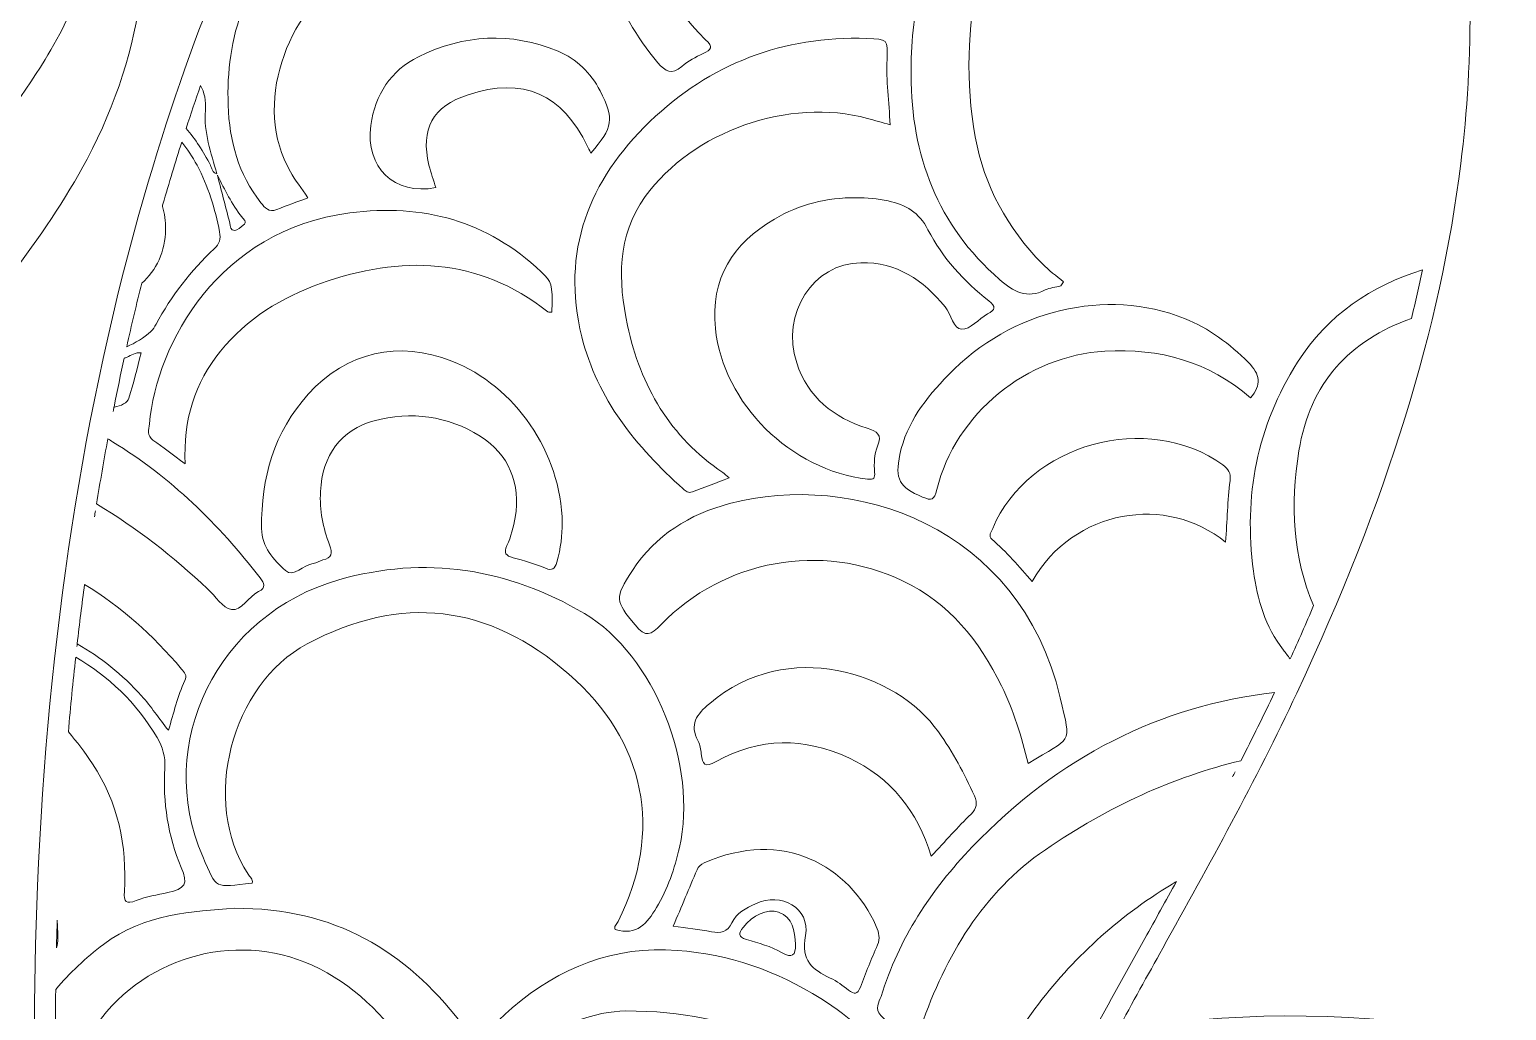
# Model space of a CAD drawing. Extents: x 705 to 8445, y -5934 to -84.
# Drawn here: x 7303 to 7909, y -2238 to -1835 of the extents above; entities that cross this region are included whole.
import ezdxf

# ---------------------------------------------------------------- set-up
doc = ezdxf.new("R2010")
doc.units = 0
doc.header["$MEASUREMENT"] = 0
doc.layers.add('Layer 1', color=7, linetype='Continuous')

# ---------------------------------------------------------------- blocks, each defined once
blk = doc.blocks.new('block 36')
at = {"layer": 'Layer 1', "lineweight": 0}
for points, knots in [([(8407.41, -639.1), (8384.61, -597.14), (8350.92, -557.08), (8310.01, -523.26), (8225.24, -453.22), (8114.63, -393.43), (7990.01, -350.27), (7990.01, -350.27), (7990.01, -350.25), (7990.01, -350.25), (7989.56, -348.29), (7988.99, -346.27), (7988.29, -344.21), (7986.75, -339.66), (7984.08, -333.09), (7978.64, -328.58), (7977.95, -328), (7977.23, -327.47), (7976.49, -327), (7976.49, -327), (7976.49, -327), (7976.48, -327), (7978.02, -308.1), (7974.42, -288.74), (7965.71, -269.33), (7961.26, -259.39), (7953.88, -252.44), (7946.75, -245.72), (7941.01, -240.31), (7935.58, -235.19), (7931.94, -228.82), (7930.86, -226.92), (7929.94, -224.87), (7928.96, -222.69), (7927.7, -219.87), (7926.38, -216.96), (7924.62, -214.13), (7917.57, -202.87), (7906.04, -196.8), (7894.77, -193.55), (7894.77, -193.55), (7893.39, -191.5), (7893.39, -191.5), (7850.97, -126.97), (7786.83, -102.16), (7740.49, -92.73), (7699.6, -84.39), (7665.74, -86.15), (7653.87, -87.19), (7653.82, -87.13), (7653.79, -87.09), (7653.76, -87.06), (7653.76, -87.06), (7653.58, -87.21), (7653.58, -87.21), (7652.01, -87.36), (7650.84, -87.48), (7650.14, -87.56), (7649.43, -87.48), (7648.26, -87.36), (7646.7, -87.21), (7646.7, -87.21), (7646.51, -87.06), (7646.51, -87.06), (7646.48, -87.09), (7646.45, -87.13), (7646.4, -87.19), (7634.53, -86.15), (7600.67, -84.39), (7559.78, -92.73), (7513.44, -102.16), (7449.3, -126.97), (7406.9, -191.48), (7406.9, -191.48), (7405.52, -193.55), (7405.52, -193.55), (7394.23, -196.8), (7382.7, -202.87), (7375.65, -214.13), (7373.89, -216.96), (7372.58, -219.87), (7371.31, -222.69), (7370.33, -224.87), (7369.41, -226.92), (7368.33, -228.82), (7364.69, -235.19), (7359.26, -240.31), (7353.52, -245.72), (7346.39, -252.44), (7339.01, -259.39), (7334.56, -269.33), (7325.85, -288.74), (7322.25, -308.1), (7323.79, -327), (7323.78, -327), (7323.78, -327), (7323.78, -327), (7323.05, -327.47), (7322.32, -327.99), (7321.63, -328.58), (7316.19, -333.09), (7313.52, -339.65), (7311.98, -344.21), (7311.29, -346.27), (7310.71, -348.29), (7310.26, -350.25), (7310.26, -350.25), (7310.26, -350.27), (7310.26, -350.27), (7185.64, -393.43), (7075.03, -453.22), (6990.26, -523.26), (6949.35, -557.08), (6915.66, -597.14), (6892.86, -639.1), (6867.06, -686.53), (6854.92, -735.81), (6856.74, -785.55), (6858.47, -832.44), (6871.11, -881.24), (6894.31, -930.56), (6926.3, -998.52), (6976.91, -1064.15), (7044.73, -1125.62), (7089.41, -1166.12), (7138.87, -1201.57), (7186.72, -1235.86), (7232.05, -1268.36), (7278.94, -1301.97), (7321.49, -1339.71), (7399.07, -1408.49), (7450.5, -1474.94), (7478.64, -1542.74), (7474.81, -1548.78), (7471.23, -1555.62), (7468.57, -1563.02), (7467.16, -1562.92), (7465.6, -1562.85), (7464, -1562.85), (7458.13, -1562.85), (7451.7, -1563.94), (7449.97, -1569.72), (7449.48, -1571.39), (7449.45, -1572.94), (7449.41, -1574.32), (7449.41, -1574.65), (7449.4, -1574.97), (7449.39, -1575.28), (7449.21, -1578.99), (7447.84, -1582.95), (7445.33, -1587.05), (7444.38, -1588.6), (7443.35, -1590.14), (7442.28, -1591.64), (7441.6, -1592.59), (7440.89, -1593.54), (7440.16, -1594.48), (7432.92, -1603.87), (7423.69, -1612.4), (7414.7, -1620.7), (7414.7, -1620.7), (7410.61, -1624.5), (7410.61, -1624.5), (7400.29, -1634.07), (7389.62, -1643.97), (7377.62, -1650.59), (7374.23, -1652.48), (7370.13, -1656.81), (7369.83, -1666.79), (7369.1, -1691.36), (7390.95, -1735.67), (7410.5, -1750.55), (7391.65, -1786.38), (7369.15, -1837.42), (7349.91, -1904.23), (7325.13, -1990.3), (7310.44, -2085.45), (7306.26, -2187.05), (7302.77, -2272.07), (7306.67, -2361.81), (7317.87, -2455.11), (7313.34, -2458.43), (7308.34, -2461.58), (7302.61, -2464.72), (7276.21, -2479.19), (7247.58, -2484.35), (7222, -2479.25), (7187.79, -2472.45), (7160.64, -2452.75), (7141.3, -2420.72), (7104.66, -2360.07), (7103.99, -2265.76), (7122.25, -2203.95), (7141.86, -2137.67), (7181.08, -2071.38), (7245.73, -1995.32), (7250.18, -1990.08), (7254.67, -1984.87), (7259.18, -1979.66), (7283.57, -1951.39), (7308.78, -1922.17), (7326.61, -1888.58), (7350.74, -1843.05), (7356.31, -1794.98), (7341.87, -1756.7), (7341.87, -1756.7), (7331.37, -1728.9), (7331.37, -1728.9), (7331.37, -1728.9), (7333.8, -1758.52), (7333.8, -1758.52), (7336.72, -1794.26), (7322.12, -1826.76), (7309.35, -1847.74), (7289.24, -1880.81), (7261.11, -1908.95), (7233.89, -1936.17), (7222.68, -1947.4), (7211.07, -1959.02), (7200.2, -1970.8), (7135.89, -2040.52), (7089.19, -2104.07), (7057.43, -2165.11), (7014.7, -2247.19), (6999.21, -2325.56), (7011.4, -2398), (7031.15, -2515.4), (7130.49, -2607.87), (7220.17, -2647.42), (7252.4, -2661.63), (7282.45, -2668.81), (7308.01, -2668.81), (7326.56, -2668.81), (7342.74, -2665.03), (7355.66, -2657.4), (7355.66, -2657.42), (7355.66, -2657.42), (7355.66, -2657.42), (7362.53, -2679.36), (7370.34, -2699.79), (7379.03, -2718.56), (7399.29, -2762.32), (7425.1, -2798.69), (7455.73, -2826.65), (7489.46, -2857.45), (7533.52, -2880.64), (7586.71, -2895.59), (7629.05, -2907.49), (7676.23, -2913.71), (7723.76, -2913.71), (7727.22, -2913.71), (7730.69, -2913.68), (7734.15, -2913.61), (7865.4, -2911.1), (7997.29, -2856.35), (8095.98, -2763.41), (8133.64, -2727.95), (8162.82, -2687.49), (8180.37, -2646.4), (8200.65, -2598.94), (8205.83, -2551.02), (8195.77, -2503.97), (8175.91, -2411.09), (8113.39, -2334), (8019.73, -2286.89), (7937.77, -2245.67), (7840.02, -2231.14), (7749.63, -2246.42), (7755.8, -2235.1), (7762.02, -2223.86), (7768.23, -2212.7), (7787.04, -2178.83), (7806.49, -2143.79), (7823.28, -2107.91), (7860.37, -2028.64), (7882.39, -1957.48), (7890.63, -1890.34), (7895.73, -1848.73), (7897.28, -1796.91), (7884.85, -1750.08), (7904.12, -1735.61), (7925.68, -1692.46), (7925.68, -1667.69), (7925.68, -1667.28), (7925.68, -1666.88), (7925.67, -1666.48), (7925.37, -1656.52), (7921.27, -1652.21), (7917.88, -1650.33), (7905.87, -1643.73), (7895.21, -1633.85), (7884.89, -1624.31), (7884.89, -1624.31), (7880.78, -1620.52), (7880.78, -1620.52), (7869.49, -1610.12), (7857.81, -1599.36), (7850.16, -1586.97), (7847.65, -1582.89), (7846.29, -1578.95), (7846.11, -1575.25), (7846.1, -1574.94), (7846.09, -1574.61), (7846.09, -1574.29), (7846.05, -1572.92), (7846.01, -1571.37), (7845.52, -1569.7), (7843.8, -1563.98), (7837.45, -1562.87), (7831.63, -1562.85), (7828.98, -1555.53), (7825.42, -1548.75), (7821.63, -1542.74), (7849.76, -1474.94), (7901.2, -1408.49), (7978.78, -1339.71), (8021.33, -1301.97), (8068.22, -1268.36), (8113.56, -1235.86), (8161.4, -1201.57), (8210.86, -1166.12), (8255.55, -1125.62), (8323.36, -1064.15), (8373.97, -998.52), (8405.96, -930.56), (8429.16, -881.24), (8441.8, -832.45), (8443.53, -785.55), (8445.35, -735.81), (8433.21, -686.53), (8407.41, -639.1)], [0, 0, 0, 0, 1, 1, 1, 2, 2, 2, 3, 3, 3, 4, 4, 4, 5, 5, 5, 6, 6, 6, 7, 7, 7, 8, 8, 8, 9, 9, 9, 10, 10, 10, 11, 11, 11, 12, 12, 12, 13, 13, 13, 14, 14, 14, 15, 15, 15, 16, 16, 16, 17, 17, 17, 18, 18, 18, 19, 19, 19, 20, 20, 20, 21, 21, 21, 22, 22, 22, 23, 23, 23, 24, 24, 24, 25, 25, 25, 26, 26, 26, 27, 27, 27, 28, 28, 28, 29, 29, 29, 30, 30, 30, 31, 31, 31, 32, 32, 32, 33, 33, 33, 34, 34, 34, 35, 35, 35, 36, 36, 36, 37, 37, 37, 38, 38, 38, 39, 39, 39, 40, 40, 40, 41, 41, 41, 42, 42, 42, 43, 43, 43, 44, 44, 44, 45, 45, 45, 46, 46, 46, 47, 47, 47, 48, 48, 48, 49, 49, 49, 50, 50, 50, 51, 51, 51, 52, 52, 52, 53, 53, 53, 54, 54, 54, 55, 55, 55, 56, 56, 56, 57, 57, 57, 58, 58, 58, 59, 59, 59, 60, 60, 60, 61, 61, 61, 62, 62, 62, 63, 63, 63, 64, 64, 64, 65, 65, 65, 66, 66, 66, 67, 67, 67, 68, 68, 68, 69, 69, 69, 70, 70, 70, 71, 71, 71, 72, 72, 72, 73, 73, 73, 74, 74, 74, 75, 75, 75, 76, 76, 76, 77, 77, 77, 78, 78, 78, 79, 79, 79, 80, 80, 80, 81, 81, 81, 82, 82, 82, 83, 83, 83, 84, 84, 84, 85, 85, 85, 86, 86, 86, 87, 87, 87, 88, 88, 88, 89, 89, 89, 90, 90, 90, 91, 91, 91, 92, 92, 92, 93, 93, 93, 94, 94, 94, 95, 95, 95, 96, 96, 96, 97, 97, 97, 98, 98, 98, 99, 99, 99, 100, 100, 100, 101, 101, 101, 102, 102, 102, 103, 103, 103, 104, 104, 104, 105, 105, 105, 106, 106, 106, 107, 107, 107, 108, 108, 108, 109, 109, 109, 110, 110, 110, 110]), ([(7557.28, -1782.43), (7557.78, -1804.43), (7564.11, -1824.13), (7580.59, -1839.56), (7583.9, -1842.65), (7582.89, -1843.64), (7579.61, -1845.23), (7576.53, -1846.71), (7573.37, -1848.31), (7570.83, -1850.53), (7566.66, -1854.17), (7564.04, -1852.65), (7560.98, -1849.04), (7542.83, -1827.67), (7535.38, -1802.66), (7536.15, -1775.08), (7536.4, -1766.11), (7537.68, -1757.89), (7539.78, -1750.33), (7545.92, -1755.24), (7552.3, -1760.45), (7558.94, -1765.99), (7557.78, -1771.38), (7557.16, -1776.84), (7557.28, -1782.43)], [0, 0, 0, 0, 1, 1, 1, 2, 2, 2, 3, 3, 3, 4, 4, 4, 5, 5, 5, 6, 6, 6, 7, 7, 7, 8, 8, 8, 8]), ([(7390.88, -1826.25), (7397.39, -1809.93), (7409.1, -1799), (7423.96, -1790.74), (7439.99, -1781.85), (7456.9, -1775.41), (7475.35, -1774.89), (7493.1, -1774.37), (7509.75, -1778.5), (7523.8, -1790.31), (7525.92, -1792.09), (7527.21, -1793.9), (7527.68, -1796.74), (7528.73, -1803.23), (7530.24, -1809.64), (7531.77, -1817.03), (7521.43, -1809.56), (7511.2, -1803.8), (7499.4, -1801.17), (7475.99, -1795.97), (7453.77, -1799.49), (7433.72, -1812.17), (7408.42, -1828.18), (7394.41, -1866.58), (7410.09, -1893.79), (7412.09, -1897.26), (7414.54, -1900.48), (7417.26, -1904.53), (7412.77, -1906.19), (7408.58, -1907.61), (7404.53, -1909.3), (7401.21, -1910.7), (7399.65, -1908.56), (7398.01, -1906.5), (7388.72, -1894.79), (7385.03, -1881.08), (7384.54, -1866.48), (7384.09, -1852.72), (7385.66, -1839.33), (7390.88, -1826.25)], [0, 0, 0, 0, 1, 1, 1, 2, 2, 2, 3, 3, 3, 4, 4, 4, 5, 5, 5, 6, 6, 6, 7, 7, 7, 8, 8, 8, 9, 9, 9, 10, 10, 10, 11, 11, 11, 12, 12, 12, 13, 13, 13, 13]), ([(7691.27, -1879.41), (7694.89, -1899.67), (7704.53, -1916.94), (7718.83, -1931.6), (7721.47, -1934.31), (7724.58, -1936.55), (7727.48, -1939.01), (7727.13, -1939.57), (7726.77, -1940.14), (7726.41, -1940.7), (7724.26, -1941.23), (7721.92, -1941.38), (7720, -1942.35), (7712.45, -1946.17), (7706.99, -1943.02), (7701.25, -1938.02), (7675.73, -1915.78), (7665.01, -1886.99), (7664.92, -1854.11), (7664.88, -1841.58), (7666.06, -1829.49), (7668.44, -1817.83), (7668.44, -1817.83), (7694.45, -1800.11), (7694.45, -1800.11), (7694.45, -1800.11), (7696.33, -1786.78), (7696.33, -1786.78), (7696.33, -1786.78), (7702.08, -1786.59), (7702.08, -1786.59), (7697.72, -1794.6), (7694.63, -1803.35), (7692.68, -1812.65), (7688.05, -1834.76), (7687.28, -1857.11), (7691.27, -1879.41)], [0, 0, 0, 0, 1, 1, 1, 2, 2, 2, 3, 3, 3, 4, 4, 4, 5, 5, 5, 6, 6, 6, 7, 7, 7, 8, 8, 8, 9, 9, 9, 10, 10, 10, 11, 11, 11, 12, 12, 12, 12]), ([(7537.25, -1860.55), (7543.15, -1872.12), (7542.66, -1875.67), (7533.48, -1886.13), (7532.81, -1884.83), (7532.41, -1884.15), (7532.08, -1883.45), (7521.91, -1861.82), (7505.59, -1854.73), (7483.02, -1862.16), (7468.56, -1866.92), (7463.37, -1876.23), (7467, -1891.11), (7467.76, -1894.22), (7468.87, -1897.24), (7469.82, -1900.32), (7452.75, -1903.54), (7440.77, -1892.02), (7443.12, -1874.74), (7444.84, -1862.05), (7451.36, -1852.2), (7462.67, -1846.59), (7481.23, -1837.36), (7500.58, -1836.25), (7519.98, -1844.3), (7527.65, -1847.49), (7533.43, -1853.08), (7537.25, -1860.55)], [0, 0, 0, 0, 1, 1, 1, 2, 2, 2, 3, 3, 3, 4, 4, 4, 5, 5, 5, 6, 6, 6, 7, 7, 7, 8, 8, 8, 9, 9, 9, 9]), ([(7646.77, -1839.04), (7655.36, -1839.33), (7655.43, -1839.36), (7655.05, -1847.66), (7654.66, -1856.34), (7655.87, -1864.93), (7656.33, -1874.5), (7652.99, -1873.56), (7650.02, -1872.71), (7647.03, -1871.88), (7615, -1863.09), (7575.04, -1877.19), (7555.81, -1903.99), (7544.05, -1920.36), (7544.62, -1938.54), (7548.52, -1956.87), (7553.84, -1981.84), (7566, -2002.7), (7587.62, -2017.3), (7588.39, -2017.82), (7589.05, -2018.53), (7590.22, -2019.54), (7584.85, -2021.57), (7579.99, -2023.4), (7575.15, -2025.24), (7573.55, -2025.85), (7572.44, -2025.03), (7571.36, -2024.06), (7552.12, -2006.79), (7536.09, -1987.22), (7529.74, -1961.53), (7521.12, -1926.58), (7532.58, -1897.3), (7557.71, -1873.17), (7582.39, -1849.47), (7612.29, -1837.91), (7646.77, -1839.04)], [0, 0, 0, 0, 1, 1, 1, 2, 2, 2, 3, 3, 3, 4, 4, 4, 5, 5, 5, 6, 6, 6, 7, 7, 7, 8, 8, 8, 9, 9, 9, 10, 10, 10, 11, 11, 11, 12, 12, 12, 12]), ([(7367.28, -1876.02), (7369.25, -1869.99), (7371.23, -1864.09), (7373.23, -1858.37), (7374.75, -1861.18), (7375.53, -1864.51), (7375.18, -1868.69), (7374.41, -1877.49), (7377.62, -1886.07), (7379.85, -1894.6), (7378.06, -1894.16), (7377.88, -1892.38), (7377.23, -1891.09), (7374.38, -1885.46), (7371.1, -1880.37), (7367.28, -1876.04), (7367.28, -1876.04), (7367.28, -1876.02), (7367.28, -1876.02)], [0, 0, 0, 0, 1, 1, 1, 2, 2, 2, 3, 3, 3, 4, 4, 4, 5, 5, 5, 6, 6, 6, 6]), ([(7349.05, -1939.59), (7355.03, -1934.39), (7358.83, -1926.43), (7358.88, -1917.41), (7358.9, -1914.12), (7358.41, -1910.96), (7357.52, -1908), (7357.59, -1907.71), (7357.67, -1907.43), (7357.76, -1907.14), (7360.27, -1898.37), (7362.85, -1889.89), (7365.46, -1881.67), (7367.78, -1884.46), (7369.9, -1887.6), (7371.76, -1891.09), (7376.35, -1899.7), (7379.15, -1908.94), (7381.01, -1918.5), (7381.57, -1921.35), (7381.03, -1923.39), (7378.82, -1925.44), (7369.14, -1934.43), (7361.24, -1944.83), (7354.93, -1956.44), (7354.36, -1957.49), (7353.7, -1958.56), (7352.83, -1959.35), (7349.86, -1962.02), (7346.49, -1964.12), (7342.89, -1965.67), (7344.9, -1956.69), (7346.95, -1947.98), (7349.05, -1939.59)], [0, 0, 0, 0, 1, 1, 1, 2, 2, 2, 3, 3, 3, 4, 4, 4, 5, 5, 5, 6, 6, 6, 7, 7, 7, 8, 8, 8, 9, 9, 9, 10, 10, 10, 11, 11, 11, 11]), ([(7390.13, -1912.34), (7390.89, -1913.3), (7392.58, -1914.33), (7390.77, -1915.78), (7389.68, -1916.65), (7388.49, -1917.79), (7387.25, -1917.93), (7385.33, -1918.13), (7385.54, -1916.1), (7385.22, -1914.86), (7383.49, -1908.33), (7381.83, -1901.78), (7380.15, -1895.25), (7383.21, -1901.09), (7385.97, -1907.12), (7390.13, -1912.34)], [0, 0, 0, 0, 1, 1, 1, 2, 2, 2, 3, 3, 3, 4, 4, 4, 5, 5, 5, 5]), ([(7366.91, -2013.81), (7361.69, -2009.94), (7357.73, -2006.89), (7353.68, -2004), (7351.11, -2002.17), (7351.99, -1999.66), (7352.21, -1997.36), (7355.32, -1964), (7380.64, -1917.81), (7434.47, -1910.72), (7464.65, -1906.75), (7490.82, -1913.89), (7513.04, -1934.87), (7517.67, -1939.25), (7517.64, -1939.28), (7517.48, -1951.49), (7516.9, -1951.43), (7516.19, -1951.56), (7515.82, -1951.27), (7487.02, -1928.75), (7455.53, -1927.97), (7422.49, -1939.69), (7406.41, -1945.39), (7392.3, -1954.09), (7381.44, -1967.48), (7370.85, -1980.53), (7365.99, -1995.58), (7366.91, -2013.81)], [0, 0, 0, 0, 1, 1, 1, 2, 2, 2, 3, 3, 3, 4, 4, 4, 5, 5, 5, 6, 6, 6, 7, 7, 7, 8, 8, 8, 9, 9, 9, 9]), ([(7617.96, -1972.28), (7622.52, -1986.56), (7633.17, -1994.7), (7646.89, -1999.1), (7651.05, -2000.44), (7653.11, -2001.76), (7651.17, -2006.5), (7649.8, -2009.84), (7649.67, -2013.59), (7649.96, -2017.24), (7650.14, -2019.48), (7649.77, -2020.32), (7647.01, -2020.01), (7615.62, -2016.53), (7587.77, -1989), (7584.6, -1958.16), (7582.48, -1937.65), (7591.69, -1923.2), (7608.83, -1913.21), (7619.13, -1907.22), (7630.38, -1904.34), (7642.34, -1904.46), (7646.8, -1904.43), (7651.19, -1904.8), (7655.55, -1905.78), (7662.71, -1907.39), (7668.19, -1910.43), (7671.86, -1917.6), (7677.79, -1929.16), (7686.61, -1938.72), (7696.82, -1946.81), (7699.88, -1949.23), (7699.58, -1950.43), (7696.36, -1952.2), (7692.67, -1954.23), (7689.19, -1958.57), (7685.7, -1958.49), (7682.43, -1958.41), (7681.37, -1952.39), (7678.87, -1949.28), (7669.94, -1938.24), (7659.05, -1930.89), (7644.34, -1931.13), (7624.6, -1931.47), (7611.48, -1951.94), (7617.96, -1972.28)], [0, 0, 0, 0, 1, 1, 1, 2, 2, 2, 3, 3, 3, 4, 4, 4, 5, 5, 5, 6, 6, 6, 7, 7, 7, 8, 8, 8, 9, 9, 9, 10, 10, 10, 11, 11, 11, 12, 12, 12, 13, 13, 13, 14, 14, 14, 15, 15, 15, 15]), ([(7870.34, -1954.08), (7845.05, -1962.92), (7828.79, -1980.35), (7824.15, -2008.45), (7820.49, -2030.6), (7821.59, -2051.92), (7830.21, -2071.99), (7827.13, -2079.2), (7823.92, -2086.47), (7820.58, -2093.81), (7819.57, -2092.68), (7818.7, -2091.37), (7817.79, -2090.2), (7810.4, -2080.66), (7807.02, -2069.44), (7805.48, -2057.76), (7801.44, -2027.12), (7806.91, -1998.32), (7823.61, -1972.04), (7836.09, -1952.42), (7853.86, -1940.68), (7874.89, -1934.1), (7873.51, -1940.71), (7871.99, -1947.37), (7870.34, -1954.08)], [0, 0, 0, 0, 1, 1, 1, 2, 2, 2, 3, 3, 3, 4, 4, 4, 5, 5, 5, 6, 6, 6, 7, 7, 7, 8, 8, 8, 8]), ([(7777.21, -1954.06), (7787.32, -1958.11), (7795.7, -1964.44), (7803.4, -1972.09), (7808.29, -1976.95), (7808.92, -1981.31), (7804.28, -1986.66), (7787.16, -1971.63), (7767.01, -1966.23), (7744.51, -1967.48), (7712.61, -1969.24), (7683.09, -1993.11), (7675.5, -2024.31), (7674.46, -2028.61), (7673.4, -2028.99), (7669.64, -2027.38), (7660.04, -2023.25), (7658.15, -2020.19), (7660.34, -2009.88), (7663.13, -1996.71), (7671.12, -1986.64), (7680.18, -1977.27), (7706.14, -1950.43), (7745.07, -1941.17), (7777.21, -1954.06)], [0, 0, 0, 0, 1, 1, 1, 2, 2, 2, 3, 3, 3, 4, 4, 4, 5, 5, 5, 6, 6, 6, 7, 7, 7, 8, 8, 8, 8]), ([(7417.46, -1985.11), (7433.16, -1967.76), (7454.62, -1962.95), (7476.35, -1971.54), (7502.42, -1981.84), (7521.17, -2008.84), (7521.72, -2038.18), (7521.7, -2042.69), (7521.14, -2048.46), (7519.46, -2054.14), (7518.66, -2056.83), (7517.67, -2057.74), (7514.78, -2056.6), (7510.47, -2054.89), (7506.03, -2053.48), (7501.56, -2052.3), (7498.52, -2051.49), (7497.58, -2050.39), (7499, -2047.27), (7500.65, -2043.62), (7501.69, -2039.73), (7502.4, -2035.72), (7504.79, -2022.02), (7499.78, -2009.78), (7488.02, -2002.41), (7474.5, -1993.94), (7459.75, -1992.04), (7444.45, -1996.07), (7430.89, -1999.64), (7423.2, -2010.2), (7422.45, -2025.17), (7422.06, -2032.75), (7423.47, -2040.07), (7426.2, -2047.07), (7427.55, -2050.5), (7427.16, -2052.35), (7423.47, -2053.23), (7422.1, -2053.57), (7420.85, -2054.44), (7419.48, -2054.62), (7415.42, -2055.13), (7411.43, -2060.72), (7408.06, -2057.57), (7403.27, -2053.1), (7398.32, -2048.02), (7398.26, -2040.24), (7398.08, -2019.51), (7403.33, -2000.73), (7417.46, -1985.11)], [0, 0, 0, 0, 1, 1, 1, 2, 2, 2, 3, 3, 3, 4, 4, 4, 5, 5, 5, 6, 6, 6, 7, 7, 7, 8, 8, 8, 9, 9, 9, 10, 10, 10, 11, 11, 11, 12, 12, 12, 13, 13, 13, 14, 14, 14, 15, 15, 15, 16, 16, 16, 16]), ([(7337.67, -1990.41), (7337.67, -1990.41), (7337.68, -1990.41), (7337.68, -1990.41), (7339.03, -1983.58), (7340.42, -1976.9), (7341.84, -1970.39), (7342.24, -1970.23), (7342.64, -1970.09), (7343.03, -1969.92), (7344.8, -1969.21), (7346.42, -1967.82), (7348.83, -1968.2), (7347.15, -1974.5), (7345.71, -1980.72), (7343.77, -1986.79), (7343.17, -1988.71), (7340.66, -1989.99), (7337.68, -1990.41), (7337.56, -1991), (7337.44, -1991.6), (7337.32, -1992.2), (7337.44, -1991.6), (7337.55, -1991), (7337.67, -1990.41)], [0, 0, 0, 0, 1, 1, 1, 2, 2, 2, 3, 3, 3, 4, 4, 4, 5, 5, 5, 6, 6, 6, 7, 7, 7, 8, 8, 8, 8]), ([(7714.67, -2062.04), (7709.21, -2055.99), (7704.15, -2049.85), (7698.09, -2044.72), (7696.51, -2043.39), (7697.84, -2041.69), (7698.43, -2040.27), (7713.08, -2005.4), (7762.17, -1991.91), (7792.95, -2014.22), (7795.28, -2015.91), (7796.27, -2017.49), (7795.88, -2020.69), (7794.93, -2028.81), (7794.67, -2037.03), (7794.07, -2045.98), (7770.05, -2026.09), (7731.44, -2032.24), (7714.67, -2062.04)], [0, 0, 0, 0, 1, 1, 1, 2, 2, 2, 3, 3, 3, 4, 4, 4, 5, 5, 5, 6, 6, 6, 6]), ([(7335.15, -2003.52), (7335.79, -2003.9), (7336.44, -2004.28), (7337.08, -2004.66), (7360.99, -2019.28), (7380.62, -2038.51), (7397.67, -2060.56), (7399.42, -2062.84), (7400.28, -2064.53), (7397.01, -2066.18), (7392.91, -2068.26), (7390.05, -2074.21), (7385.88, -2073.55), (7382.26, -2072.99), (7379.3, -2068.08), (7376.08, -2065.06), (7361.98, -2051.84), (7346.92, -2039.99), (7330.5, -2030.23), (7331.99, -2021.08), (7333.54, -2012.19), (7335.15, -2003.52)], [0, 0, 0, 0, 1, 1, 1, 2, 2, 2, 3, 3, 3, 4, 4, 4, 5, 5, 5, 6, 6, 6, 7, 7, 7, 7]), ([(7661.47, -2061.75), (7627.97, -2045.89), (7588.35, -2052.96), (7562.26, -2079.76), (7558.08, -2084.06), (7556.05, -2085.33), (7551.61, -2079.89), (7543.56, -2070.03), (7543.02, -2069), (7550.51, -2057.54), (7560.06, -2042.95), (7573.95, -2034.43), (7590.43, -2030.06), (7640.9, -2016.71), (7709.5, -2038.97), (7726.17, -2109.79), (7730.94, -2130.08), (7731.02, -2125.42), (7712.95, -2136.86), (7710.28, -2125.8), (7707.09, -2115.04), (7702.08, -2104.93), (7692.91, -2086.44), (7680.62, -2070.82), (7661.47, -2061.75)], [0, 0, 0, 0, 1, 1, 1, 2, 2, 2, 3, 3, 3, 4, 4, 4, 5, 5, 5, 6, 6, 6, 7, 7, 7, 8, 8, 8, 8]), ([(7330.03, -2033.05), (7329.91, -2033.85), (7329.78, -2034.65), (7329.66, -2035.46), (7329.66, -2035.46), (7329.65, -2035.46), (7329.65, -2035.46), (7329.78, -2034.65), (7329.9, -2033.85), (7330.03, -2033.05)], [0, 0, 0, 0, 1, 1, 1, 2, 2, 2, 3, 3, 3, 3]), ([(7392.74, -2182.25), (7393.47, -2183.38), (7394.8, -2184.26), (7394.44, -2185.92), (7378.67, -2187.56), (7380.06, -2188.94), (7374.09, -2175.07), (7354.08, -2128.64), (7380.12, -2075.65), (7429.97, -2061.38), (7465.42, -2051.24), (7499.37, -2056.65), (7530.81, -2075.22), (7559.62, -2092.24), (7577.51, -2137.92), (7569.84, -2171.24), (7567.84, -2179.96), (7565.02, -2188.24), (7560.43, -2195.99), (7556.6, -2202.44), (7552.4, -2207.69), (7543.45, -2205.02), (7542.66, -2203.85), (7544.15, -2202.81), (7544.7, -2201.7), (7563.27, -2164.39), (7555.94, -2127.56), (7524.43, -2100.12), (7491.31, -2071.25), (7455.61, -2067.13), (7416.95, -2087.71), (7385.64, -2104.38), (7373.3, -2152.58), (7392.74, -2182.25)], [0, 0, 0, 0, 1, 1, 1, 2, 2, 2, 3, 3, 3, 4, 4, 4, 5, 5, 5, 6, 6, 6, 7, 7, 7, 8, 8, 8, 9, 9, 9, 10, 10, 10, 11, 11, 11, 11]), ([(7322.55, -2087.7), (7322.55, -2087.7), (7322.56, -2087.7), (7322.56, -2087.7), (7323.5, -2079.39), (7324.52, -2071.25), (7325.59, -2063.27), (7340.36, -2072.2), (7353.56, -2083.93), (7365.39, -2098), (7366.56, -2099.38), (7367.84, -2100.64), (7366.8, -2102.78), (7363.73, -2109.13), (7362.26, -2116.04), (7359.99, -2123.17), (7356.12, -2118.17), (7352.85, -2113.37), (7349, -2109.07), (7341.08, -2100.23), (7332.21, -2093.17), (7322.56, -2087.7), (7322.51, -2088.07), (7322.47, -2088.44), (7322.43, -2088.82), (7322.47, -2088.44), (7322.51, -2088.07), (7322.55, -2087.7)], [0, 0, 0, 0, 1, 1, 1, 2, 2, 2, 3, 3, 3, 4, 4, 4, 5, 5, 5, 6, 6, 6, 7, 7, 7, 8, 8, 8, 9, 9, 9, 9]), ([(7639.41, -2134.54), (7621.08, -2126), (7602.7, -2126.04), (7584.95, -2136.03), (7580.09, -2138.77), (7579.28, -2137.07), (7578.79, -2132.85), (7578.57, -2131.06), (7578.31, -2129.14), (7577.49, -2127.59), (7573.81, -2120.7), (7576.84, -2116.73), (7582.26, -2112.13), (7614.07, -2085.07), (7658.85, -2099.17), (7676.18, -2123.85), (7682.02, -2132.15), (7686.85, -2140.9), (7690.92, -2150.15), (7692.23, -2153.13), (7692.04, -2155.15), (7689.58, -2157.56), (7684.13, -2162.9), (7679.07, -2168.64), (7673.19, -2174.93), (7667.55, -2156.26), (7656.65, -2142.6), (7639.41, -2134.54)], [0, 0, 0, 0, 1, 1, 1, 2, 2, 2, 3, 3, 3, 4, 4, 4, 5, 5, 5, 6, 6, 6, 7, 7, 7, 8, 8, 8, 9, 9, 9, 9]), ([(7321.94, -2093.18), (7335.4, -2100.92), (7346.73, -2111.67), (7355.36, -2126.14), (7357.67, -2130.03), (7358.82, -2133.96), (7358.53, -2138.72), (7357.69, -2152.77), (7359.81, -2166.46), (7365.29, -2179.55), (7368.13, -2186.35), (7367.02, -2188.22), (7359.71, -2189.83), (7355.38, -2190.77), (7350.94, -2191.51), (7346.83, -2193.08), (7342.58, -2194.7), (7341.66, -2193.76), (7341.92, -2189.4), (7343.06, -2170.56), (7339.37, -2152.73), (7328.82, -2136.91), (7325.73, -2132.28), (7322.44, -2127.86), (7318.93, -2123.78), (7319.84, -2113.34), (7320.84, -2103.14), (7321.94, -2093.18)], [0, 0, 0, 0, 1, 1, 1, 2, 2, 2, 3, 3, 3, 4, 4, 4, 5, 5, 5, 6, 6, 6, 7, 7, 7, 8, 8, 8, 9, 9, 9, 9]), ([(7800.33, -2135.67), (7772.71, -2142.27), (7745.93, -2154.5), (7720.06, -2172.2), (7694.42, -2189.74), (7679.18, -2215.76), (7669.03, -2244.8), (7668.06, -2247.6), (7667.04, -2250.4), (7665.75, -2254.03), (7660.93, -2248.97), (7656.86, -2244.51), (7652.57, -2240.28), (7649.77, -2237.51), (7651.85, -2234.91), (7652.61, -2232.45), (7659.88, -2208.83), (7673.21, -2188.66), (7690.07, -2171.05), (7725.62, -2133.9), (7767.24, -2113.08), (7814.16, -2107.63), (7809.72, -2117.03), (7805.08, -2126.37), (7800.33, -2135.67)], [0, 0, 0, 0, 1, 1, 1, 2, 2, 2, 3, 3, 3, 4, 4, 4, 5, 5, 5, 6, 6, 6, 7, 7, 7, 8, 8, 8, 8]), ([(7796.91, -2142.33), (7796.91, -2142.33), (7796.9, -2142.33), (7796.9, -2142.33), (7797.27, -2141.63), (7797.63, -2140.93), (7798, -2140.22), (7797.64, -2140.93), (7797.28, -2141.63), (7796.91, -2142.33)], [0, 0, 0, 0, 1, 1, 1, 2, 2, 2, 3, 3, 3, 3]), ([(7644.13, -2228.63), (7642.98, -2231.77), (7641.56, -2231.58), (7639.3, -2229.92), (7636.87, -2228.14), (7634.47, -2226.18), (7631.77, -2224.91), (7624.32, -2221.38), (7619.7, -2217.87), (7621.57, -2207.47), (7623.61, -2196.18), (7611.6, -2189.4), (7601, -2194.4), (7597.17, -2196.21), (7593.25, -2198.22), (7591.32, -2202.23), (7589.47, -2206.03), (7586.83, -2206.65), (7582.99, -2205.89), (7577.91, -2204.89), (7572.74, -2204.39), (7567.29, -2203.62), (7570.66, -2195.61), (7573.87, -2188.04), (7577.04, -2180.47), (7577.62, -2179.06), (7578.66, -2178.28), (7580.02, -2177.67), (7612.18, -2163.24), (7639.61, -2178.75), (7650.66, -2203.78), (7651.77, -2206.31), (7652.28, -2208.63), (7651.15, -2211.28), (7648.72, -2217.03), (7646.27, -2222.77), (7644.13, -2228.63)], [0, 0, 0, 0, 1, 1, 1, 2, 2, 2, 3, 3, 3, 4, 4, 4, 5, 5, 5, 6, 6, 6, 7, 7, 7, 8, 8, 8, 9, 9, 9, 10, 10, 10, 11, 11, 11, 12, 12, 12, 12]), ([(7760.93, -2208.66), (7753.64, -2221.78), (7746.3, -2234.99), (7739.07, -2248.35), (7738.59, -2248.44), (7738.11, -2248.53), (7737.64, -2248.63), (7737.64, -2248.63), (7737.98, -2250.34), (7737.98, -2250.34), (7731.83, -2261.75), (7725.77, -2273.25), (7719.87, -2284.88), (7714.49, -2293.45), (7709.78, -2302.52), (7705.83, -2312.17), (7705.76, -2312.36), (7705.63, -2312.54), (7705.6, -2312.73), (7705.52, -2313.55), (7705.39, -2314.31), (7705.23, -2315.01), (7704.49, -2316.62), (7703.75, -2318.22), (7703.03, -2319.83), (7700.54, -2322.8), (7696.46, -2323.62), (7691.25, -2323.33), (7688.46, -2323.16), (7687.47, -2322.93), (7687.83, -2320.33), (7689.17, -2310.76), (7687.98, -2301.46), (7685.14, -2292.32), (7684.33, -2289.7), (7685.52, -2287.62), (7686.47, -2285.4), (7693.85, -2268), (7704.58, -2252.66), (7715.76, -2237.6), (7731.08, -2216.96), (7749.71, -2199.96), (7771.65, -2186.59), (7772.39, -2186.13), (7773.13, -2185.69), (7773.87, -2185.26), (7769.55, -2193.11), (7765.22, -2200.91), (7760.93, -2208.66)], [0, 0, 0, 0, 1, 1, 1, 2, 2, 2, 3, 3, 3, 4, 4, 4, 5, 5, 5, 6, 6, 6, 7, 7, 7, 8, 8, 8, 9, 9, 9, 10, 10, 10, 11, 11, 11, 12, 12, 12, 13, 13, 13, 14, 14, 14, 15, 15, 15, 16, 16, 16, 16]), ([(7313.74, -2229.57), (7319.45, -2222.86), (7325.96, -2216.69), (7333.32, -2211.1), (7350.22, -2198.28), (7370.33, -2197.49), (7387.06, -2196.25), (7428.46, -2196.12), (7457.27, -2213.78), (7480.03, -2243.15), (7494.23, -2261.49), (7503.68, -2281.57), (7503.08, -2305.33), (7502.79, -2316.55), (7500.32, -2327.31), (7495.43, -2337.45), (7493.36, -2341.74), (7484.05, -2344.99), (7479.93, -2342.98), (7478.32, -2342.19), (7478.96, -2341.03), (7479.3, -2339.96), (7489.2, -2307.62), (7476.29, -2280.73), (7458.76, -2255.13), (7448.49, -2240.12), (7435.95, -2227.29), (7419.08, -2219.69), (7386.73, -2205.11), (7348.06, -2216.57), (7328.71, -2246.81), (7322.02, -2257.25), (7316.95, -2268.03), (7313.9, -2279.15), (7313.59, -2262.2), (7313.54, -2245.68), (7313.74, -2229.57)], [0, 0, 0, 0, 1, 1, 1, 2, 2, 2, 3, 3, 3, 4, 4, 4, 5, 5, 5, 6, 6, 6, 7, 7, 7, 8, 8, 8, 9, 9, 9, 10, 10, 10, 11, 11, 11, 12, 12, 12, 12]), ([(7314.38, -2201.09), (7314.41, -2202.3), (7314.44, -2203.53), (7314.42, -2204.76), (7314.83, -2207.42), (7314.76, -2210.02), (7314.05, -2212.5), (7314.15, -2208.67), (7314.26, -2204.86), (7314.38, -2201.09)], [0, 0, 0, 0, 1, 1, 1, 2, 2, 2, 3, 3, 3, 3]), ([(7595.98, -2204.11), (7599.82, -2199.07), (7605.94, -2196.24), (7610.54, -2197.87), (7616.62, -2200.03), (7616.94, -2205.47), (7617.54, -2211.14), (7617.59, -2215.65), (7616.03, -2216.89), (7611.96, -2214.52), (7607.36, -2211.84), (7602.32, -2210.57), (7597.37, -2209.06), (7593.73, -2207.97), (7594.1, -2206.58), (7595.98, -2204.11)], [0, 0, 0, 0, 1, 1, 1, 2, 2, 2, 3, 3, 3, 4, 4, 4, 5, 5, 5, 5]), ([(7670.79, -2326.4), (7669.39, -2326.62), (7668, -2326.87), (7666.59, -2326.91), (7663.44, -2326.99), (7660.34, -2331.06), (7657.69, -2328.6), (7655.48, -2326.54), (7657.12, -2322.43), (7656.7, -2319.26), (7652.39, -2286.83), (7635.09, -2263.99), (7605.68, -2250.11), (7589.2, -2242.32), (7571.82, -2238.51), (7547.64, -2238.39), (7535.77, -2238.72), (7519.46, -2243.68), (7505.35, -2254.82), (7502.11, -2257.38), (7500.74, -2256.98), (7498.69, -2253.54), (7493.09, -2244.14), (7492.96, -2244.26), (7501.13, -2237.22), (7520.6, -2220.41), (7543.2, -2211.62), (7568.89, -2213.54), (7590.02, -2215.11), (7609.76, -2221.9), (7627.91, -2233.36), (7652.51, -2248.88), (7669.11, -2270.14), (7676.72, -2298.27), (7678.36, -2304.33), (7678.75, -2310.51), (7678.9, -2316.8), (7679.04, -2322.85), (7676.26, -2325.56), (7670.79, -2326.4)], [0, 0, 0, 0, 1, 1, 1, 2, 2, 2, 3, 3, 3, 4, 4, 4, 5, 5, 5, 6, 6, 6, 7, 7, 7, 8, 8, 8, 9, 9, 9, 10, 10, 10, 11, 11, 11, 12, 12, 12, 13, 13, 13, 13])]:
    blk.add_open_spline(points, degree=3, knots=knots, dxfattribs=at)
blk = doc.blocks.new('block 35')
at = {"layer": 'Layer 1'}
blk.add_blockref('block 36', (0, 0), dxfattribs=at)
blk = doc.blocks.new('block 34')
at = {"layer": 'Layer 1'}
blk.add_blockref('block 35', (0, 0), dxfattribs=at)

msp = doc.modelspace()

# ---------------------------------------------------------------- block references
at = {"layer": 'Layer 1'}
msp.add_blockref('block 34', (0, 0), dxfattribs=at)

doc.saveas('drawing.dxf')
